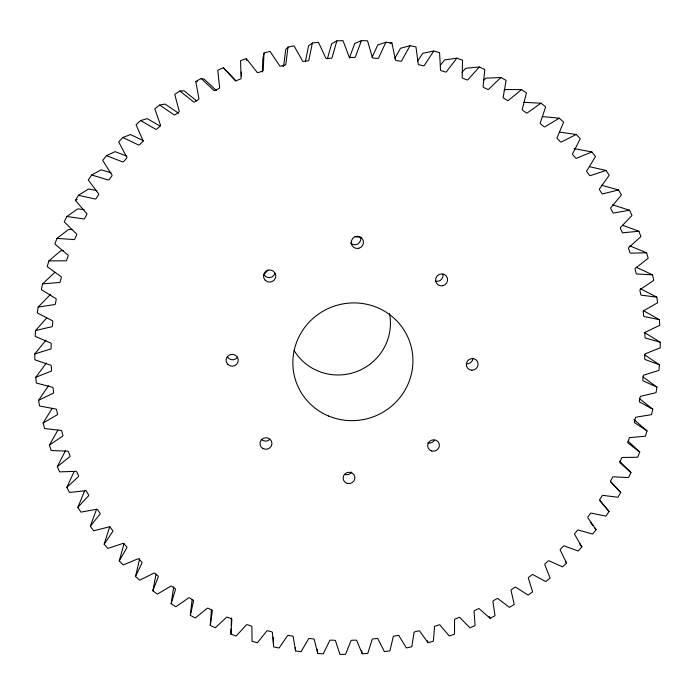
<?xml version="1.0" encoding="UTF-8"?>
<svg xmlns="http://www.w3.org/2000/svg" width="695" height="695" viewBox="0 0 695 695"><rect width="100%" height="100%" fill="white"/><g stroke="black" fill="none" stroke-linecap="round" stroke-linejoin="round"><path stroke-width="1.04" d="M628.176 441.256L639.747 452.054L637.697 457.232L622.981 457.492A1.112 1.042 -36.4 0 0 621.556 458.135L619.94 461.819A1.112 1.042 -36.1 0 0 620.496 463.183L630.947 472.609L628.532 477.621L613.946 476.822A1.112 1.034 -35 0 0 612.477 477.361L610.61 480.923A1.112 1.034 -34.7 0 0 611.053 482.321L620.696 492.46L617.924 497.281L603.538 495.439A1.103 1.034 -33.6 0 0 602.044 495.874L599.924 499.288A1.103 1.034 -33.3 0 0 600.263 500.721L609.063 511.511L605.953 516.124L591.836 513.257A1.103 1.025 -32.2 0 0 590.324 513.588L587.97 516.837A1.103 1.025 -31.9 0 0 588.196 518.288L596.11 529.677L592.687 534.047L578.909 530.189A1.103 1.025 -30.8 0 0 577.38 530.407L574.8 533.482A1.103 1.025 -30.5 0 0 574.921 534.942L581.906 546.869L578.188 550.987L564.809 546.157A1.095 1.016 -29.4 0 0 563.289 546.27L560.5 549.154A1.095 1.016 -29.1 0 0 560.5 550.622L566.538 563.011L562.533 566.859L549.632 561.091A1.095 1.016 -28 0 0 548.112 561.091L545.123 563.775A1.095 1.016 -27.7 0 0 545.019 565.235L550.075 578.032L545.818 581.593L533.447 574.921A1.095 1.016 -26.6 0 0 531.936 574.817L528.773 577.276A1.095 1.016 -26.4 0 0 528.556 578.735L532.613 591.862L528.113 595.111L516.333 587.588A1.095 1.016 -25.3 0 0 514.839 587.371L511.511 589.603A1.095 1.016 -25 0 0 511.19 591.045L514.231 604.442L509.522 607.378L498.384 599.02A1.095 1.016 -23.9 0 0 496.916 598.699L493.441 600.706A1.095 1.016 -23.7 0 0 493.007 602.113L495.014 615.718L490.114 618.315L479.68 609.185A1.086 1.008 -22.6 0 0 478.247 608.759L474.642 610.514A1.086 1.008 -22.3 0 0 474.103 611.895L475.076 625.63L470.002 627.88L460.316 618.02A1.086 1.008 -21.2 0 0 458.926 617.499L455.208 618.993A1.086 1.008 -20.9 0 0 454.573 620.34L454.495 634.135L449.283 636.029L440.387 625.491A1.086 1.008 -19.8 0 0 439.04 624.875L435.226 626.108A1.086 1.008 -19.6 0 0 434.497 627.411L433.367 641.198L428.042 642.727L419.988 631.564A1.086 1.008 -18.5 0 0 418.694 630.851L414.802 631.824A1.095 1.016 -18.2 0 0 413.977 633.067L411.814 646.776L406.384 647.931L399.217 636.212A1.095 1.016 -17.1 0 0 397.983 635.404L394.039 636.099A1.095 1.016 -16.9 0 0 393.118 637.289L389.912 650.85L384.422 651.632L378.176 639.391A1.095 1.016 -15.8 0 0 377.003 638.497L373.015 638.922A1.095 1.016 -15.5 0 0 372.007 640.043L367.785 653.396L362.251 653.786L356.952 641.103A1.095 1.016 -14.4 0 0 355.857 640.13L351.852 640.269A1.095 1.016 -14.1 0 0 350.758 641.329L345.528 654.395L339.977 654.403L335.668 641.329A1.095 1.016 -13 0 0 334.651 640.277L330.638 640.138A1.095 1.016 -12.8 0 0 329.473 641.111L323.253 653.839L317.711 653.448L314.409 640.06A1.095 1.025 -11.6 0 0 313.48 638.931L309.483 638.514A1.095 1.025 -11.4 0 0 308.241 639.409L301.065 651.71L295.566 650.937L293.29 637.298A1.103 1.025 -10.3 0 0 292.447 636.099L288.495 635.395A1.103 1.025 -10 0 0 287.183 636.212L279.069 648.027L273.639 646.871L272.414 633.041A1.103 1.025 -8.9 0 0 271.658 631.781L267.766 630.799A1.103 1.025 -8.6 0 0 266.394 631.52L257.376 642.797L252.042 641.25L251.885 627.307A1.103 1.034 -7.5 0 0 251.225 625.995L247.411 624.736A1.103 1.034 -7.2 0 0 245.987 625.37L236.109 636.029L230.888 634.109L231.8 620.122A1.112 1.034 -6 0 0 231.244 618.759L227.526 617.23A1.112 1.034 -5.8 0 0 226.057 617.759L215.354 627.75L210.281 625.457L211.462 609.532M644.256 332.358L660.25 342.253L660.198 347.874L646.011 353.477A1.138 1.069 -43.8 0 0 644.864 354.606L644.691 358.655A1.138 1.069 -43.5 0 0 645.742 359.741L659.416 364.779L658.956 370.374L644.508 374.918A1.129 1.06 -42.3 0 0 643.283 375.952L642.805 379.974A1.129 1.06 -42 0 0 643.77 381.129L656.923 387.141L656.045 392.666L641.416 396.141A1.129 1.051 -40.8 0 0 640.13 397.088L639.357 401.05A1.129 1.051 -40.5 0 0 640.217 402.266L652.787 409.216L651.502 414.654L636.768 417.052A1.121 1.051 -39.3 0 0 635.43 417.895L634.37 421.787A1.121 1.051 -39 0 0 635.126 423.064L647.045 430.883L645.368 436.208L630.608 437.529A1.121 1.042 -37.8 0 0 629.218 438.276L627.88 442.081A1.121 1.042 -37.6 0 0 628.541 443.401L639.747 452.054M230.888 634.109L231.079 628.732M231.192 625.5L231.452 617.968M46.687 317.954L35.541 330.533L35.176 336.371L50.049 342.739A1.19 1.138 20.5 0 1 51.195 343.947L51.091 348.152A1.19 1.138 20.1 0 1 49.875 349.229L34.75 353.964L34.837 359.784L50.075 365.014A1.19 1.129 18.5 0 1 51.308 366.135L51.517 370.313A1.19 1.129 18.1 0 1 50.405 371.478L35.775 377.272L36.305 383.041L51.812 387.124A1.182 1.121 16.6 0 1 53.115 388.14L53.654 392.275A1.182 1.121 16.2 0 1 52.638 393.509L38.581 400.32L39.554 406.002L55.235 408.929A1.173 1.121 14.7 0 1 56.616 409.85L57.468 413.907A1.173 1.112 14.4 0 1 56.547 415.202L43.142 422.977L44.55 428.546L60.317 430.318A1.173 1.112 12.9 0 1 61.759 431.126L62.906 435.096A1.173 1.112 12.6 0 1 62.107 436.451L49.415 445.121L51.239 450.542L67.007 451.168A1.164 1.103 11.2 0 1 68.492 451.863L69.943 455.72A1.164 1.103 10.9 0 1 69.248 457.119L57.337 466.632L59.562 471.879L75.242 471.366A1.164 1.095 9.5 0 1 76.771 471.948L78.5 475.667A1.155 1.095 9.2 0 1 77.927 477.109L66.85 487.395L69.457 492.434L84.964 490.8A1.155 1.086 7.8 0 1 86.528 491.278L88.526 494.84A1.155 1.086 7.5 0 1 88.065 496.308L77.875 507.298L80.846 512.111L96.101 509.392A1.147 1.086 6.2 0 1 97.682 509.748L99.95 513.136A1.147 1.077 5.9 0 1 99.602 514.63L90.341 526.254L93.66 530.815L108.576 527.027A1.147 1.077 4.6 0 1 110.175 527.27L112.686 530.476A1.147 1.077 4.3 0 1 112.451 531.979L104.163 544.159L107.803 548.451L122.32 543.638A1.138 1.069 3.1 0 1 123.918 543.768L126.655 546.765A1.138 1.069 2.8 0 1 126.542 548.268L119.253 560.934L123.197 564.931L137.228 559.136A1.129 1.06 1.6 0 1 138.826 559.145L141.771 561.925A1.129 1.06 1.3 0 1 141.771 563.428L135.508 576.511L139.73 580.186L153.213 573.453A1.129 1.06 0.1 0 1 154.811 573.349L157.939 575.903A1.129 1.06 -0.2 0 1 158.06 577.389L152.848 590.802L157.322 594.155L170.188 586.528A1.121 1.051 -1.4 0 1 171.761 586.311L175.071 588.622A1.121 1.051 -1.7 0 1 175.305 590.09L171.152 603.755L175.852 606.77L188.058 598.299A1.121 1.042 -2.9 0 1 189.605 597.978L193.071 600.037A1.121 1.042 -3.2 0 1 193.41 601.47L190.334 615.327L195.234 617.985L206.71 608.724A1.112 1.042 -4.3 0 1 208.222 608.299L211.827 610.088A1.112 1.042 -4.6 0 1 212.279 611.496L210.281 625.457M660.25 342.253L646.115 338.222A1.138 1.069 -45.1 0 1 644.977 337.214L644.847 333.157A1.138 1.077 -45.4 0 1 645.916 331.941L659.764 325.286L659.39 319.665L644.864 316.685A1.147 1.077 -46.6 0 1 643.648 315.765L643.214 311.716A1.147 1.077 -46.9 0 1 644.196 310.422L657.618 302.742L656.818 297.147L641.989 295.245A1.155 1.086 -48.2 0 1 640.694 294.419L639.956 290.397A1.155 1.086 -48.5 0 1 640.851 289.033L653.769 280.354L652.544 274.82L637.489 274.021A1.155 1.095 -49.9 0 1 636.125 273.291L635.074 269.33A1.155 1.095 -50.2 0 1 635.864 267.905L648.2 258.253L646.55 252.806L631.355 253.136A1.164 1.103 -51.5 0 1 629.922 252.511L628.575 248.628A1.164 1.103 -51.9 0 1 629.262 247.142L640.946 236.561L638.87 231.244L623.615 232.712A1.164 1.103 -53.3 0 1 622.129 232.191L620.479 228.412A1.173 1.103 -53.6 0 1 621.061 226.865L632.007 215.415L629.522 210.246L614.284 212.861A1.173 1.112 -55 0 1 612.755 212.453L610.809 208.795A1.173 1.112 -55.4 0 1 611.279 207.214L621.417 194.93L618.533 189.944L603.416 193.714A1.182 1.121 -56.8 0 1 601.853 193.418L599.62 189.909A1.182 1.121 -57.2 0 1 599.967 188.293L609.228 175.236L605.953 170.466L591.045 175.383A1.182 1.129 -58.7 0 1 589.447 175.21L586.936 171.865A1.182 1.129 -59.1 0 1 587.171 170.223L595.493 156.453L591.836 151.936L577.224 157.991A1.19 1.138 -60.7 0 1 575.608 157.939L572.836 154.785A1.19 1.138 -61 0 1 572.941 153.117L580.264 138.713L576.251 134.474L562.029 141.641A1.199 1.138 -62.7 0 1 560.405 141.71L557.381 138.765A1.199 1.147 -63.1 0 1 557.355 137.089L563.628 122.129L559.266 118.193L545.532 126.447A1.199 1.147 -64.8 0 1 543.898 126.638L540.641 123.927A1.199 1.147 -65.2 0 1 540.501 122.251L545.653 106.804L540.988 103.199L527.818 112.512A1.208 1.155 -67 0 1 526.193 112.825L522.718 110.366A1.208 1.155 -67.4 0 1 522.449 108.707L526.454 92.861L521.493 89.612L508.983 99.932A1.208 1.164 -69.3 0 1 507.385 100.367L503.71 98.177A1.208 1.164 -69.8 0 1 503.31 96.536L506.125 80.377L500.904 77.51L489.141 88.795A1.216 1.164 -71.8 0 1 487.56 89.36L483.711 87.448A1.216 1.173 -72.3 0 1 483.19 85.832L484.78 69.465L479.324 66.998L468.395 79.187A1.216 1.173 -74.4 0 1 466.858 79.873L462.844 78.248A1.216 1.173 -74.9 0 1 462.201 76.685L462.557 60.196L456.902 58.154L446.868 71.177A1.216 1.182 -77.2 0 1 445.373 71.976L441.238 70.664A1.216 1.182 -77.7 0 1 440.474 69.153L439.57 52.646L433.75 51.039L424.688 64.826A1.225 1.182 -80.2 0 1 423.264 65.738L419.016 64.748A1.225 1.182 -80.7 0 1 418.129 63.297L415.975 46.869L410.024 45.714L402.005 60.187A1.225 1.19 -83.3 0 1 400.641 61.212L396.315 60.552A1.225 1.19 -84 0 1 395.316 59.162L391.911 42.916L385.864 42.221L378.94 57.294A1.225 1.19 -86.7 0 1 377.663 58.423L373.285 58.102A1.225 1.19 -87.4 0 1 372.181 56.79L367.533 40.823L361.426 40.597L355.658 56.191A1.234 1.199 89.6 0 1 354.459 57.416L350.054 57.424A1.234 1.199 88.9 0 1 348.855 56.208L342.991 40.623L336.866 40.866L332.288 56.877A1.234 1.199 85.7 0 1 331.185 58.198L326.789 58.545A1.234 1.199 84.9 0 1 325.495 57.416L318.44 42.308L312.342 43.029L308.997 59.362A1.234 1.199 81.6 0 1 307.998 60.76L303.628 61.447A1.234 1.199 80.8 0 1 302.247 60.422L294.046 45.887L288.017 47.078L285.923 63.627A1.234 1.199 77.3 0 1 285.028 65.104L280.728 66.121A1.234 1.199 76.4 0 1 279.268 65.208L269.973 51.343L264.039 52.985L263.223 69.665A1.234 1.208 72.8 0 1 262.441 71.203L258.227 72.549A1.234 1.208 71.9 0 1 256.698 71.741L246.36 58.632L240.574 60.726L241.035 77.423A1.234 1.208 68.3 0 1 240.383 79.013L236.274 80.681A1.234 1.208 67.4 0 1 234.693 79.995L223.382 67.71L217.778 70.247L219.516 86.849A1.234 1.199 63.8 0 1 218.986 88.491L215.024 90.463A1.234 1.199 62.9 0 1 213.391 89.907L201.176 78.526L195.79 81.48L198.796 97.899A1.234 1.199 59.4 0 1 198.388 99.567L194.591 101.835A1.234 1.199 58.6 0 1 192.932 101.409L179.892 91.002L174.749 94.355L179.006 110.479A1.234 1.199 55.1 0 1 178.728 112.182L175.131 114.727A1.234 1.199 54.4 0 1 173.437 114.423L159.659 105.058L154.803 108.785L160.276 124.518A1.234 1.199 51.1 0 1 160.128 126.229L156.74 129.044A1.234 1.199 50.4 0 1 155.037 128.87L140.607 120.591L136.064 124.674L142.718 139.921A1.225 1.19 47.3 0 1 142.71 141.632L139.556 144.69A1.225 1.19 46.7 0 1 137.845 144.647L122.859 137.497L118.654 141.91L126.447 156.575A1.225 1.19 43.8 0 1 126.568 158.286L123.667 161.561A1.225 1.19 43.2 0 1 121.964 161.648L106.517 155.663L102.678 160.371L111.556 174.376A1.225 1.19 40.5 0 1 111.808 176.061L109.176 179.545A1.225 1.182 39.9 0 1 107.49 179.753L91.688 174.975L88.239 179.944L98.125 193.201A1.225 1.182 37.5 0 1 98.508 194.861L96.162 198.518A1.216 1.182 36.9 0 1 94.503 198.857L78.439 195.286L75.399 200.49L86.241 212.922A1.216 1.173 34.6 0 1 86.753 214.547L84.703 218.36A1.216 1.173 34.1 0 1 83.087 218.821L66.859 216.475L64.244 221.87L75.963 233.424A1.216 1.173 31.9 0 1 76.598 234.997L74.86 238.941A1.216 1.173 31.4 0 1 73.288 239.514L56.999 238.394L54.818 243.945L67.346 254.552A1.208 1.164 29.4 0 1 68.093 256.073L66.668 260.121A1.208 1.164 28.9 0 1 65.156 260.807L48.911 260.903L47.182 266.585L60.422 276.184A1.208 1.155 27 0 1 61.282 277.644L60.187 281.762A1.208 1.155 26.5 0 1 58.727 282.561L42.63 283.855L41.344 289.624L55.226 298.19A1.199 1.155 24.7 0 1 56.182 299.571L55.418 303.741A1.199 1.147 24.3 0 1 54.036 304.645L38.173 307.112L37.348 312.932L51.769 320.412A1.199 1.147 22.5 0 1 52.82 321.716L52.386 325.92A1.199 1.147 22.1 0 1 51.082 326.911L35.541 330.533M190.334 615.327L192.115 599.663M171.152 603.755L173.759 586.762M152.848 590.802L156.062 574.183M135.508 576.511L139.712 558.632M327.371 58.762L331.671 43.715L336.866 40.866M119.253 560.934L124.058 543.577M104.163 544.159L109.758 526.688M349.35 58.111L354.763 43.464L361.426 40.597M90.341 526.254L96.492 509.409M264.039 52.985L262.84 58.615L262.432 70.786A1.155 1.129 72.6 0 1 262.197 71.915M77.875 507.298L84.807 490.453M372.068 57.303L377.75 44.984L385.864 42.221M66.85 487.395L74.243 471.288M57.337 466.632L65.486 450.647M394.847 58.311L400.485 48.259L410.024 45.714M49.415 445.121L57.798 430.231M43.142 422.977L52.229 408.295M417.53 61.143L422.821 53.263L433.75 51.039M38.581 400.32L48.485 385.716M35.775 377.272L46.348 363.025M440.569 64.983L444.618 59.952L456.902 58.154M34.75 353.964L45.974 340.124M462.001 72.211L465.746 68.266L479.324 66.998M288.017 47.078L285.741 49.553L283.777 65.113A1.155 1.129 76.8 0 1 283.76 65.712M38.173 307.112L50.596 294.289M42.63 283.855L54.835 272.362M483.477 80.394L486.083 78.153L500.904 77.51M48.911 260.903L60.786 250.73L63.341 250.574M56.999 238.394L68.423 229.524L71.863 229.567M504.127 90.55L505.5 89.533L521.493 89.612M312.342 43.029L308.615 45.748L305.47 61.099A1.155 1.129 81 0 1 305.409 61.699M66.859 216.475L77.727 208.874L84.121 209.664M75.399 200.49L77.128 199.378M78.439 195.286L88.647 188.936L96.935 190.665M91.688 174.975L101.123 169.815L111.2 172.786M106.517 155.663L115.092 151.649L126.803 156.14M122.859 137.497L130.469 134.561L143.648 140.842M390.034 43.516L391.911 42.916M140.607 120.591L147.166 118.663L159.85 125.934M159.659 105.058L165.08 104.059L178.024 112.868A1.155 1.129 55.1 0 0 178.485 113.25M179.892 91.002L184.106 90.845L196.355 100.627A1.155 1.129 59.1 0 0 196.781 101.044M523.9 102.33L540.988 103.199M542.23 116.543L559.266 118.193M195.79 81.48L197.415 81.689M559.327 132.085L576.251 134.474M574.053 148.626L591.836 151.936M201.176 78.526L204.122 79.117L215.598 89.811A1.155 1.129 63.3 0 0 216.553 90.454M589.456 166.661L605.953 170.466M601.305 185.2L618.533 189.944M612.651 204.825L629.522 210.246M622.659 225.284L638.87 231.244M629.818 245.865L646.55 252.806M636.316 267.306L652.544 274.82M640.486 288.764L656.818 297.147M643.657 310.778L659.39 319.665M644.404 354.641L659.416 364.779M642.918 376.855L656.923 387.141M223.382 67.71L235.622 80.498A1.155 1.129 67.5 0 0 235.979 80.976M639.478 398.609L652.787 409.216M633.97 419.598L647.045 430.883M619.671 461.228L630.947 472.609M610.479 481.322L620.696 492.46M599.524 500.27L609.063 511.511M590.211 522.154L592.835 525.498M594.798 528.009L596.11 529.677M579.395 543.403L581.906 546.869M565.339 561.221L566.538 563.011M489.245 616.387L490.114 618.315M427.39 640.712L428.042 642.727M361.617 650.598L362.251 653.786M246.36 58.632L246.586 60.422M317.207 649.182L317.711 653.448M295.305 647.749L295.566 650.937M273.231 637.35L273.5 643.7M241.321 71.993L241.495 76.05M283.456 66.216A1.155 1.129 76.8 0 1 282.943 66.503M442.95 274.117A5.951 5.803 -43.5 0 1 435.409 281.136M360.679 237.412A6.003 5.942 -44.5 0 1 350.488 242.929M274.951 273.361A6.003 5.942 3.5 0 1 263.926 274.542M237.69 357.013A5.951 5.803 2.2 0 1 227.378 356.83M269.651 439.501A5.855 5.638 -6.3 0 1 261.381 439.396M351.679 472.027A5.786 5.534 -15.8 0 1 345.111 474.546M434.253 440.361A5.786 5.534 -25.5 0 1 427.686 442.88M472.965 358.238A5.855 5.647 -35.1 0 1 466.884 363.841M263.848 274.873A101.079 98.942 -20.6 0 1 267.992 269.981M354.98 236.647A101.079 98.942 -20.6 0 1 361.331 237.508M389.504 313.662A51.89 50.9 -20.6 0 1 356.943 371.478A51.89 50.9 -20.6 0 1 294.02 350.332M442.854 285.732A6.099 5.934 -43.1 0 0 446.051 275.741A6.099 5.934 -43.1 0 0 435.861 278.2A6.099 5.934 -43.1 0 0 442.854 285.732M471.888 370.209A5.994 5.768 -34.9 0 0 477.491 361.539A5.994 5.768 -34.9 0 0 467.249 361.357A5.994 5.768 -34.9 0 0 471.888 370.209M431.734 450.986A5.916 5.656 -25.5 0 0 439.266 444.088A5.916 5.656 -25.5 0 0 429.58 441.403A5.916 5.656 -25.5 0 0 431.734 450.986M347.274 483.373A5.916 5.656 -15.9 0 0 354.745 476.501A5.916 5.656 -15.9 0 0 344.981 473.851A5.916 5.656 -15.9 0 0 347.274 483.373M262.849 448.44A5.994 5.76 -6.5 0 0 271.945 443.558A5.994 5.76 -6.5 0 0 263.084 438.449A5.994 5.76 -6.5 0 0 262.849 448.44M227.786 364.371A6.09 5.934 1.8 0 0 238.029 361.895A6.09 5.934 1.8 0 0 230.688 354.493A6.09 5.934 1.8 0 0 227.786 364.371M265.195 280.233A6.151 6.081 2.5 0 0 275.541 277.748A6.151 6.081 2.5 0 0 268.183 270.129A6.151 6.081 2.5 0 0 265.195 280.233M358.707 248.323A6.151 6.081 -43.4 0 0 361.817 238.168A6.151 6.081 -43.4 0 0 351.488 240.644A6.151 6.081 -43.4 0 0 358.707 248.323M328.596 416.027A60.239 58.684 -20.6 0 0 412.587 354.485A60.239 58.684 -20.6 0 0 317.476 314.835A60.239 58.684 -20.6 0 0 328.596 416.027"/></g></svg>
